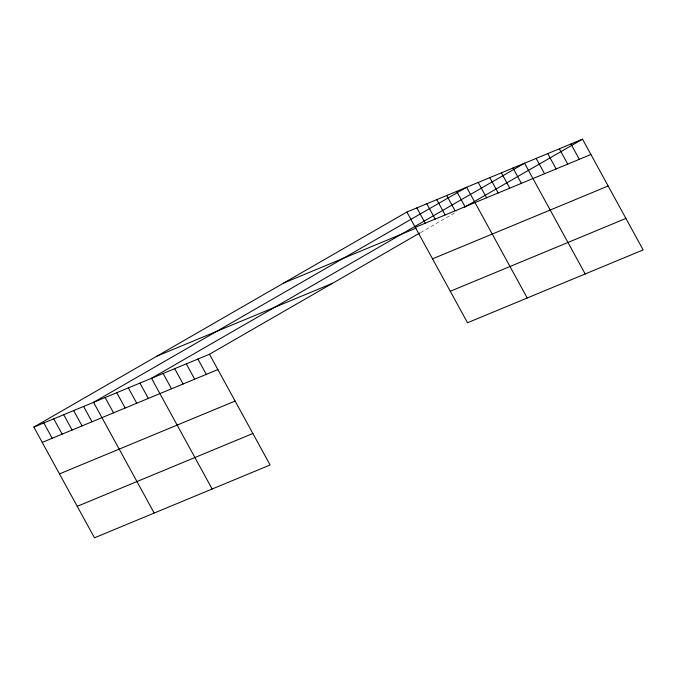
<?xml version="1.0" encoding="UTF-8"?>
<svg xmlns="http://www.w3.org/2000/svg" width="677" height="677" viewBox="0 0 677 677"><rect width="100%" height="100%" fill="white"/><g stroke="black" fill="none" stroke-linecap="round" stroke-linejoin="round"><path stroke-width="0.51" stroke-dasharray="3.38 2.54" d="M420.671 232.499L456.78 211.681"/><path stroke-width="1.02" d="M33.85 427.085L209.481 354.249L270.106 464.972L94.475 537.817L33.85 427.085L406.894 212.028L582.525 139.183L643.15 249.915L467.519 322.751L406.894 212.028M209.481 354.249L419.782 233.006M463.88 207.585L582.525 139.183M415.289 227.345L590.919 154.508M283.79 282.994L415.957 228.183M156.954 356.119L332.585 283.274M432.527 258.834L608.158 185.989M42.236 442.411L217.867 369.574M450.281 291.271L625.912 218.434M59.474 473.892L235.105 401.055M77.237 506.328L252.868 433.492M570.939 143.989L579.326 159.315M559.346 148.796L567.732 164.122M547.752 153.611L556.139 168.928M536.159 158.418L544.553 173.735M585.19 273.948L524.573 163.225L151.521 378.282L212.146 489.014M512.98 168.031L521.366 183.357M501.386 172.838L509.773 188.164M489.793 177.645L498.187 192.97M478.207 182.451L486.594 197.777M527.231 297.99L466.614 187.258L93.561 402.324L154.187 513.048M456.662 191.388L465.048 206.713M446.71 195.518L455.096 210.835M436.758 199.639L445.144 214.964M426.806 203.769L435.193 219.094M416.846 207.898L425.241 223.224M197.887 359.055L206.282 374.381M186.293 363.862L194.688 379.188M174.708 368.669L183.095 383.994M163.115 373.476L171.501 388.801M139.927 383.089L148.322 398.414M128.342 387.896L136.729 403.221M116.749 392.711L125.135 408.028M105.155 397.517L113.541 412.835M83.609 406.445L92.004 421.771M73.658 410.575L82.052 425.901M63.706 414.705L72.1 430.03M53.754 418.835L62.14 434.152M43.802 422.956L52.188 438.281"/></g></svg>
